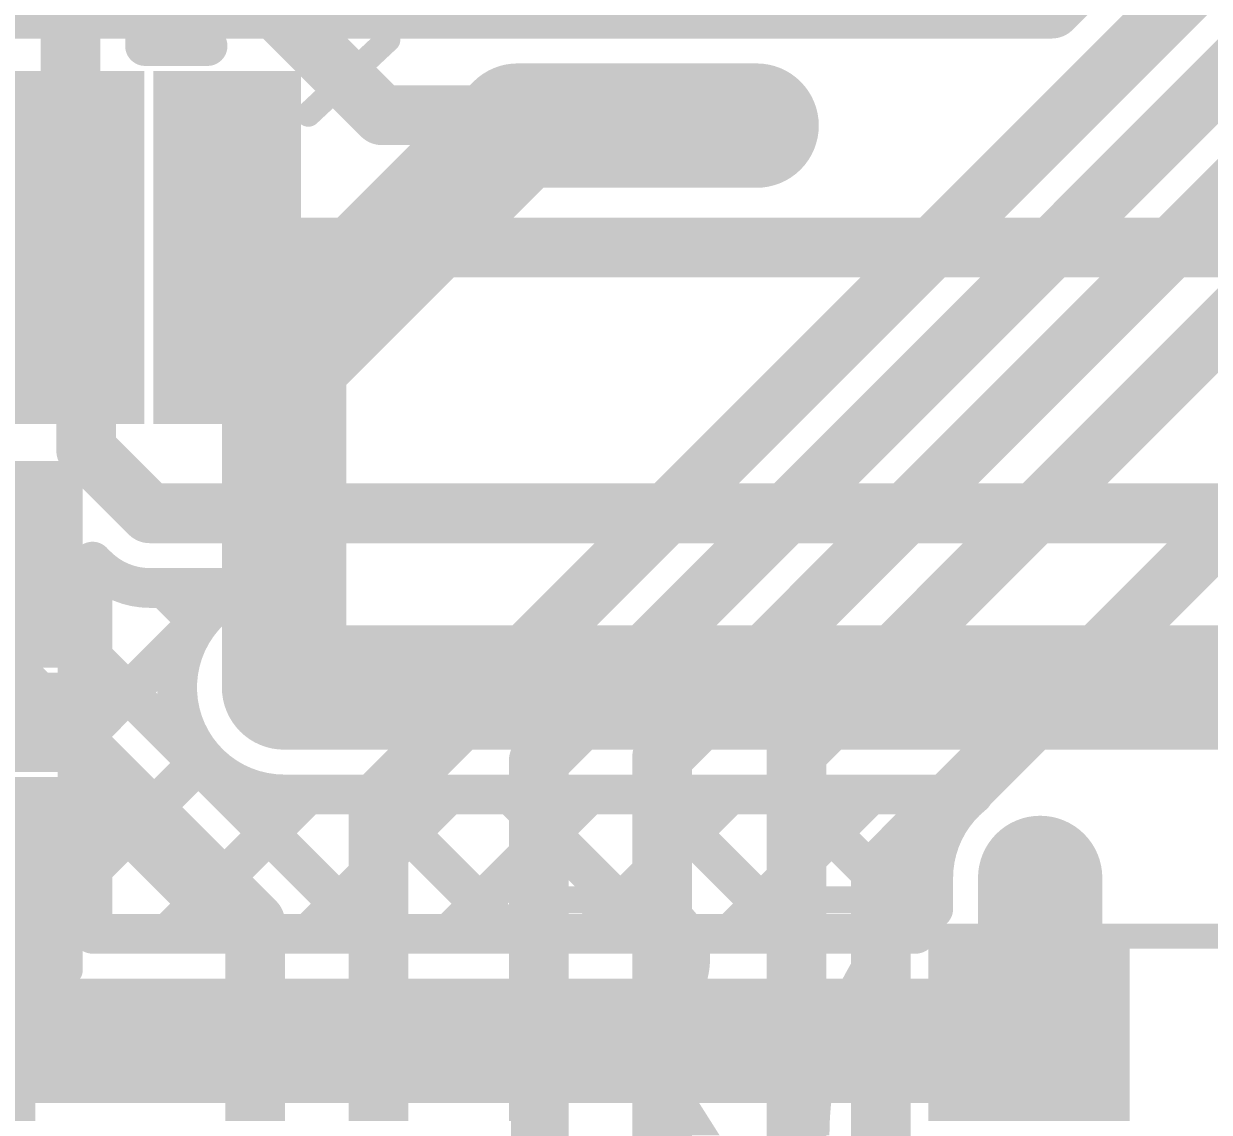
# Model space of a CAD drawing. Header units: millimetres. Extents: x -0.01 to 3.73, y -0.01 to 3.05.
# Drawn here: x 0.9017 to 1.14, y 2.0956 to 2.3144 of the extents above; entities that cross this region are included whole.
import ezdxf

# ---------------------------------------------------------------- set-up
doc = ezdxf.new("R2010")
doc.units = ezdxf.units.MM
doc.header["$MEASUREMENT"] = 0
for name, color, linetype in [('BottomLayer', 5, 'Continuous'), ('TopLayer', 1, 'Continuous'), ('TopOverlay', 2, 'Continuous'), ('TopPaste', 8, 'Continuous'), ('TopSolder', 216, 'Continuous'), ('ViaHoleLayer', 16, 'Continuous')]:
    doc.layers.add(name, color=color, linetype=linetype)
doc.styles.add('Arial', font='', dxfattribs={"height": 0.2})
doc.styles.get('Arial').set_extended_font_data('Arial')

# ---------------------------------------------------------------- blocks, each defined once
blk = doc.blocks.new('32_TQFP_17')
at = {"layer": 'TopLayer'}
for points in [[(0.08957, -0.13583), (0.08957, -0.19882), (0.06791, -0.19882), (0.06791, -0.13583)], [(0.12106, -0.13583), (0.12106, -0.19882), (0.09941, -0.19882), (0.09941, -0.13583)]]:
    blk.add_hatch(color=1, dxfattribs=at).paths.add_polyline_path(points)
at = {"layer": 'TopPaste'}
for points in [[(0.08957, -0.13583), (0.08957, -0.19882), (0.06791, -0.19882), (0.06791, -0.13583)], [(0.12106, -0.13583), (0.12106, -0.19882), (0.09941, -0.19882), (0.09941, -0.13583)]]:
    blk.add_hatch(color=8, dxfattribs=at).paths.add_polyline_path(points)
at = {"layer": 'TopSolder'}
for points in [[(0.13183, -0.09541), (0.20282, -0.09541), (0.20282, -0.12506), (0.13183, -0.12506)], [(0.09357, -0.13183), (0.09357, -0.20282), (0.06391, -0.20282), (0.06391, -0.13183)], [(0.12506, -0.13183), (0.12506, -0.20282), (0.09541, -0.20282), (0.09541, -0.13183)]]:
    blk.add_hatch(color=216, dxfattribs=at).paths.add_polyline_path(points)
at = {"layer": 'TopOverlay', "const_width": 0.005}
blk.add_lwpolyline([(0.12656, -0.14056), (0.14256, -0.12556)], dxfattribs=at)
at = {"layer": 'TopOverlay', "const_width": 0.0025}
for points in [[(0.14131, -0.12556, 1), (0.14381, -0.12556, 1)], [(0.12531, -0.14056, 1), (0.12781, -0.14056, 1)]]:
    blk.add_lwpolyline(points, format="xyb", close=True, dxfattribs=at)
blk = doc.blocks.new('S______B______53')
at = {"layer": 'TopLayer'}
for points in [[(-0.045, -0.0175), (-0.045, 0.0175), (-0.015, 0.0175), (-0.015, -0.0175)], [(0.015, -0.0175), (0.015, 0.0175), (0.045, 0.0175), (0.045, -0.0175)]]:
    blk.add_hatch(color=1, dxfattribs=at).paths.add_polyline_path(points)
at = {"layer": 'TopPaste'}
for points in [[(-0.045, -0.0175), (-0.045, 0.0175), (-0.015, 0.0175), (-0.015, -0.0175)], [(0.015, -0.0175), (0.015, 0.0175), (0.045, 0.0175), (0.045, -0.0175)]]:
    blk.add_hatch(color=8, dxfattribs=at).paths.add_polyline_path(points)
at = {"layer": 'TopSolder'}
for points in [[(-0.049, -0.0215), (-0.049, 0.0215), (-0.011, 0.0215), (-0.011, -0.0215)], [(0.011, -0.0215), (0.011, 0.0215), (0.049, 0.0215), (0.049, -0.0215)]]:
    blk.add_hatch(color=216, dxfattribs=at).paths.add_polyline_path(points)
at = {"layer": 'TopOverlay', "const_width": 0.005}
for points in [[(-0.05, 0.022), (0.05, 0.022)], [(-0.05, 0.022), (-0.05, -0.022)], [(0.05, 0.022), (0.05, -0.022)], [(-0.05, -0.022), (0.05, -0.022)]]:
    blk.add_lwpolyline(points, dxfattribs=at)
at = {"layer": 'TopOverlay', "const_width": 0.0025}
for points in [[(-0.05125, 0.022, 1), (-0.04875, 0.022, 1)], [(-0.05125, 0.022, 1), (-0.04875, 0.022, 1)], [(0.04875, 0.022, 1), (0.05125, 0.022, 1)], [(0.04875, 0.022, 1), (0.05125, 0.022, 1)], [(-0.05125, -0.022, 1), (-0.04875, -0.022, 1)], [(-0.05125, -0.022, 1), (-0.04875, -0.022, 1)], [(0.04875, -0.022, 1), (0.05125, -0.022, 1)], [(0.04875, -0.022, 1), (0.05125, -0.022, 1)]]:
    blk.add_lwpolyline(points, format="xyb", close=True, dxfattribs=at)
blk = doc.blocks.new('R__0603_102')
at = {"layer": 'TopLayer'}
for points in [[(-0.015, 0.0175), (-0.015, -0.0175), (-0.045, -0.0175), (-0.045, 0.0175)], [(0.045, 0.0175), (0.045, -0.0175), (0.015, -0.0175), (0.015, 0.0175)]]:
    blk.add_hatch(color=1, dxfattribs=at).paths.add_polyline_path(points)
at = {"layer": 'TopPaste'}
for points in [[(-0.015, 0.0175), (-0.015, -0.0175), (-0.045, -0.0175), (-0.045, 0.0175)], [(0.045, 0.0175), (0.045, -0.0175), (0.015, -0.0175), (0.015, 0.0175)]]:
    blk.add_hatch(color=8, dxfattribs=at).paths.add_polyline_path(points)
at = {"layer": 'TopSolder'}
for points in [[(-0.011, 0.0215), (-0.011, -0.0215), (-0.049, -0.0215), (-0.049, 0.0215)], [(0.049, 0.0215), (0.049, -0.0215), (0.011, -0.0215), (0.011, 0.0215)]]:
    blk.add_hatch(color=216, dxfattribs=at).paths.add_polyline_path(points)
at = {"layer": 'TopOverlay', "const_width": 0.005}
for points in [[(0.049, 0.021), (-0.049, 0.021)], [(-0.049, 0.021), (-0.049, -0.021)], [(0.049, 0.021), (0.049, -0.021)], [(0.049, -0.021), (-0.049, -0.021)]]:
    blk.add_lwpolyline(points, dxfattribs=at)
at = {"layer": 'TopOverlay', "const_width": 0.0025}
for points in [[(-0.05025, 0.021, 1), (-0.04775, 0.021, 1)], [(-0.05025, 0.021, 1), (-0.04775, 0.021, 1)], [(0.04775, 0.021, 1), (0.05025, 0.021, 1)], [(0.04775, 0.021, 1), (0.05025, 0.021, 1)], [(-0.05025, -0.021, 1), (-0.04775, -0.021, 1)], [(-0.05025, -0.021, 1), (-0.04775, -0.021, 1)], [(0.04775, -0.021, 1), (0.05025, -0.021, 1)], [(0.04775, -0.021, 1), (0.05025, -0.021, 1)]]:
    blk.add_lwpolyline(points, format="xyb", close=True, dxfattribs=at)

msp = doc.modelspace()

# ---------------------------------------------------------------- hatches: boundary and pattern name
at = {"layer": 'BottomLayer'}
h = msp.add_hatch(color=5, dxfattribs=at)
edge = h.paths.add_edge_path()
edge.add_arc((1.049, 2.29393), 0.01181, 0, 360)
h = msp.add_hatch(color=5, dxfattribs=at)
edge = h.paths.add_edge_path()
edge.add_arc((0.954, 2.181), 0.01181, 0, 360)
h = msp.add_hatch(color=5, dxfattribs=at)
edge = h.paths.add_edge_path()
edge.add_arc((0.893, 2.145), 0.01181, 0, 360)
h = msp.add_hatch(color=5, dxfattribs=at)
edge = h.paths.add_edge_path()
edge.add_arc((1.106, 2.14272), 0.01181, 0, 360)
at = {"layer": 'TopLayer'}
h = msp.add_hatch(color=1, dxfattribs=at)
edge = h.paths.add_edge_path()
edge.add_arc((1.049, 2.29393), 0.01181, 0, 360)
h = msp.add_hatch(color=1, dxfattribs=at)
edge = h.paths.add_edge_path()
edge.add_arc((0.954, 2.181), 0.01181, 0, 360)
h = msp.add_hatch(color=1, dxfattribs=at)
edge = h.paths.add_edge_path()
edge.add_arc((0.893, 2.145), 0.01181, 0, 360)
h = msp.add_hatch(color=1, dxfattribs=at)
edge = h.paths.add_edge_path()
edge.add_arc((1.106, 2.14272), 0.01181, 0, 360)
at = {"layer": 'ViaHoleLayer'}
h = msp.add_hatch(color=16, dxfattribs=at)
edge = h.paths.add_edge_path()
edge.add_arc((1.049, 2.29393), 0.00591, 0, 360)
h = msp.add_hatch(color=16, dxfattribs=at)
edge = h.paths.add_edge_path()
edge.add_arc((0.954, 2.181), 0.00591, 0, 360)
h = msp.add_hatch(color=16, dxfattribs=at)
edge = h.paths.add_edge_path()
edge.add_arc((1.106, 2.14272), 0.00591, 0, 360)

# ---------------------------------------------------------------- linework, layer by layer
at = {"layer": 'BottomLayer'}
for points, const_width in [([(1.1083, 2.31743), (1.28288, 2.492)], 0.012), ([(0.973, 2.15808), (1.26392, 2.449)], 0.012), ([(1.00519, 2.16623), (1.25896, 2.42)], 0.012), ([(1.03, 2.167), (1.199, 2.336)], 0.012), ([(0.81657, 2.31743), (1.1083, 2.31743)], 0.012), ([(1.057, 2.168), (1.192, 2.303)], 0.012), ([(0.954, 2.247), (1.00093, 2.29393)], 0.025), ([(1.00093, 2.29393), (1.049, 2.29393)], 0.025), ([(0.81657, 2.26543), (0.94819, 2.13381)], 0.012), ([(0.954, 2.181), (0.954, 2.247)], 0.025), ([(1.074, 2.144), (1.177, 2.247)], 0.012), ([(1.057, 1.81), (1.057, 2.168)], 0.012), ([(1.00519, 2.06), (1.00519, 2.16623)], 0.012), ([(1.03, 1.961), (1.03, 2.167)], 0.012), ([(0.973, 2.06), (0.973, 2.15808)], 0.012), ([(1.106, 2.078), (1.106, 2.14272)], 0.025), ([(1.074, 2.049), (1.074, 2.144)], 0.012), ([(0.94819, 1.96181), (0.94819, 2.13381)], 0.012)]:
    msp.add_lwpolyline(points, dxfattribs=dict(at, const_width=const_width))
for points, const_width in [([(1.1053, 2.31743, 1), (1.1113, 2.31743, 1)], 0.006), ([(1.1053, 2.31743, 1), (1.1113, 2.31743, 1)], 0.006), ([(0.99468, 2.29393, 1), (1.00718, 2.29393, 1)], 0.0125), ([(0.99468, 2.29393, 1), (1.00718, 2.29393, 1)], 0.0125), ([(1.04275, 2.29393, 1), (1.05525, 2.29393, 1)], 0.0125), ([(0.94775, 2.247, 1), (0.96025, 2.247, 1)], 0.0125), ([(0.94775, 2.247, 1), (0.96025, 2.247, 1)], 0.0125), ([(0.94775, 2.181, 1), (0.96025, 2.181, 1)], 0.0125), ([(1.054, 2.168, 1), (1.06, 2.168, 1)], 0.006), ([(1.054, 2.168, 1), (1.06, 2.168, 1)], 0.006), ([(1.00219, 2.16623, 1), (1.00819, 2.16623, 1)], 0.006), ([(1.00219, 2.16623, 1), (1.00819, 2.16623, 1)], 0.006), ([(1.027, 2.167, 1), (1.033, 2.167, 1)], 0.006), ([(1.027, 2.167, 1), (1.033, 2.167, 1)], 0.006), ([(0.97, 2.15808, 1), (0.976, 2.15808, 1)], 0.006), ([(0.97, 2.15808, 1), (0.976, 2.15808, 1)], 0.006), ([(1.09975, 2.14272, 1), (1.11225, 2.14272, 1)], 0.0125), ([(1.071, 2.144, 1), (1.077, 2.144, 1)], 0.006), ([(1.071, 2.144, 1), (1.077, 2.144, 1)], 0.006), ([(0.94519, 2.13381, 1), (0.95119, 2.13381, 1)], 0.006), ([(0.94519, 2.13381, 1), (0.95119, 2.13381, 1)], 0.006)]:
    msp.add_lwpolyline(points, format="xyb", close=True, dxfattribs=dict(at, const_width=const_width))
at = {"layer": 'TopLayer'}
for points, const_width in [([(0.95, 2.3197), (0.95, 2.35801)], 0.012), ([(0.91106, 2.26943), (0.91106, 2.32394)], 0.012), ([(0.92606, 2.30993), (0.92606, 2.32394)], 0.008), ([(0.95, 2.3197), (0.9737, 2.296)], 0.012), ([(0.92606, 2.31796), (0.9341, 2.30993)], 0.008), ([(0.92606, 2.30993), (0.93089, 2.30993)], 0.008), ([(0.92606, 2.30993), (0.93089, 2.30993)], 0.008), ([(0.93089, 2.30993), (0.93862, 2.30993)], 0.008), ([(0.9737, 2.296), (1.04693, 2.296)], 0.012), ([(1.04693, 2.296), (1.049, 2.29393)], 0.012), ([(0.91106, 2.26943), (0.9142, 2.26629)], 0.012), ([(0.94256, 2.26943), (1.15457, 2.26943)], 0.012), ([(0.9142, 2.2288), (0.9142, 2.26629)], 0.012), ([(0.9142, 2.2288), (0.927, 2.216)], 0.012), ([(0.927, 2.216), (1.235, 2.216)], 0.012), ([(0.9155, 2.18), (0.9155, 2.20629)], 0.008), ([(0.9155, 2.20115), (0.9182, 2.20385)], 0.008), ([(0.927, 2.201), (0.94611, 2.201)], 0.008), ([(0.92989, 2.201), (0.93688, 2.19401)], 0.008), ([(0.93963, 2.19699), (0.94364, 2.201)], 0.008), ([(0.91064, 2.168), (0.93801, 2.19537)], 0.008), ([(0.954, 2.181), (1.206, 2.181)], 0.025), ([(0.9155, 2.1871), (0.9711, 2.1315)], 0.008), ([(0.8655, 2.18), (0.9155, 2.18)], 0.008), ([(0.89432, 2.18), (0.90632, 2.168)], 0.008), ([(0.8655, 2.168), (0.9155, 2.168)], 0.008), ([(0.9155, 2.1315), (0.9155, 2.168)], 0.008), ([(0.9155, 2.14458), (0.93779, 2.16687)], 0.008), ([(0.9155, 2.15882), (0.94282, 2.1315)], 0.008), ([(0.93071, 2.1315), (0.95871, 2.1595)], 0.008), ([(0.954, 2.1595), (1.09255, 2.1595)], 0.008), ([(0.95899, 2.1315), (0.98699, 2.1595)], 0.008), ([(0.97139, 2.1595), (0.99939, 2.1315)], 0.008), ([(0.98728, 2.1315), (1.01528, 2.1595)], 0.008), ([(0.99967, 2.1595), (1.02767, 2.1315)], 0.008), ([(1.01556, 2.1315), (1.04356, 2.1595)], 0.008), ([(1.02796, 2.1595), (1.05596, 2.1315)], 0.008), ([(1.04384, 2.1315), (1.07184, 2.1595)], 0.008), ([(1.05624, 2.1595), (1.081, 2.13474)], 0.008), ([(1.08452, 2.1595), (1.08863, 2.15539)], 0.008), ([(1.106, 2.1135), (1.106, 2.14272)], 0.025), ([(1.07213, 2.1315), (1.08453, 2.1439)], 0.008), ([(1.0845, 2.1365), (1.0845, 2.14272)], 0.008), ([(1.081, 2.1365), (1.0845, 2.1365)], 0.008), ([(1.081, 2.1315), (1.081, 2.1365)], 0.008), ([(0.9155, 2.1315), (1.081, 2.1315)], 0.008), ([(1.1025, 2.11), (1.106, 2.1135)], 0.025), ([(0.60828, 2.11), (1.1025, 2.11)], 0.025)]:
    msp.add_lwpolyline(points, dxfattribs=dict(at, const_width=const_width))
for points, const_width in [([(0.947, 2.3197, 1), (0.953, 2.3197, 1)], 0.006), ([(0.947, 2.3197, 1), (0.953, 2.3197, 1)], 0.006), ([(0.92406, 2.31796, 1), (0.92806, 2.31796, 1)], 0.004), ([(0.92406, 2.30993, 1), (0.92806, 2.30993, 1)], 0.004), ([(0.92406, 2.30993, 1), (0.92806, 2.30993, 1)], 0.004), ([(0.92406, 2.30993, 1), (0.92806, 2.30993, 1)], 0.004), ([(0.92889, 2.30993, 1), (0.93289, 2.30993, 1)], 0.004), ([(0.92889, 2.30993, 1), (0.93289, 2.30993, 1)], 0.004), ([(0.92889, 2.30993, 1), (0.93289, 2.30993, 1)], 0.004), ([(0.9321, 2.30993, 1), (0.9361, 2.30993, 1)], 0.004), ([(0.93662, 2.30993, 1), (0.94062, 2.30993, 1)], 0.004), ([(0.93662, 2.30993, 1), (0.94062, 2.30993, 1)], 0.004), ([(0.93662, 2.30993, 1), (0.94062, 2.30993, 1)], 0.004), ([(0.9707, 2.296, 1), (0.9767, 2.296, 1)], 0.006), ([(0.9707, 2.296, 1), (0.9767, 2.296, 1)], 0.006), ([(1.04393, 2.296, 1), (1.04993, 2.296, 1)], 0.006), ([(1.04393, 2.296, 1), (1.04993, 2.296, 1)], 0.006), ([(1.046, 2.29393, 1), (1.052, 2.29393, 1)], 0.006), ([(0.90806, 2.26943, 1), (0.91406, 2.26943, 1)], 0.006), ([(0.90806, 2.26943, 1), (0.91406, 2.26943, 1)], 0.006), ([(0.93956, 2.26943, 1), (0.94556, 2.26943, 1)], 0.006), ([(0.9112, 2.26629, 1), (0.9172, 2.26629, 1)], 0.006), ([(0.9112, 2.26629, 1), (0.9172, 2.26629, 1)], 0.006), ([(0.9112, 2.2288, 1), (0.9172, 2.2288, 1)], 0.006), ([(0.9112, 2.2288, 1), (0.9172, 2.2288, 1)], 0.006), ([(0.924, 2.216, 1), (0.93, 2.216, 1)], 0.006), ([(0.924, 2.216, 1), (0.93, 2.216, 1)], 0.006), ([(0.9135, 2.20629, 1), (0.9175, 2.20629, 1)], 0.004), ([(0.91439, 2.20539, 1), (0.91839, 2.20539, 1)], 0.004), ([(0.9144, 2.20539, 1), (0.9184, 2.20539, 1)], 0.004), ([(0.9162, 2.20385, 1), (0.9202, 2.20385, 1)], 0.004), ([(0.9135, 2.20115, 1), (0.9175, 2.20115, 1)], 0.004), ([(0.925, 2.201, 1), (0.929, 2.201, 1)], 0.004), ([(0.925, 2.201, 1), (0.929, 2.201, 1)], 0.004), ([(0.925, 2.201, 1), (0.929, 2.201, 1)], 0.004), ([(0.92789, 2.201, 1), (0.93189, 2.201, 1)], 0.004), ([(0.94164, 2.201, 1), (0.94564, 2.201, 1)], 0.004), ([(0.94411, 2.201, 1), (0.94811, 2.201, 1)], 0.004), ([(0.94411, 2.201, 1), (0.94811, 2.201, 1)], 0.004), ([(0.93763, 2.19699, 1), (0.94163, 2.19699, 1)], 0.004), ([(0.93488, 2.19401, 1), (0.93888, 2.19401, 1)], 0.004), ([(0.93601, 2.19537, 1), (0.94001, 2.19537, 1)], 0.004), ([(0.94775, 2.181, 1), (0.96025, 2.181, 1)], 0.0125), ([(0.9135, 2.1871, 1), (0.9175, 2.1871, 1)], 0.004), ([(0.9135, 2.18, 1), (0.9175, 2.18, 1)], 0.004), ([(0.9135, 2.18, 1), (0.9175, 2.18, 1)], 0.004), ([(0.90432, 2.168, 1), (0.90832, 2.168, 1)], 0.004), ([(0.90864, 2.168, 1), (0.91264, 2.168, 1)], 0.004), ([(0.9135, 2.168, 1), (0.9175, 2.168, 1)], 0.004), ([(0.9135, 2.168, 1), (0.9175, 2.168, 1)], 0.004), ([(0.93579, 2.16687, 1), (0.93979, 2.16687, 1)], 0.004), ([(0.9135, 2.15882, 1), (0.9175, 2.15882, 1)], 0.004), ([(0.952, 2.1595, 1), (0.956, 2.1595, 1)], 0.004), ([(0.952, 2.1595, 1), (0.956, 2.1595, 1)], 0.004), ([(0.95671, 2.1595, 1), (0.96071, 2.1595, 1)], 0.004), ([(0.96939, 2.1595, 1), (0.97339, 2.1595, 1)], 0.004), ([(0.98499, 2.1595, 1), (0.98899, 2.1595, 1)], 0.004), ([(0.99767, 2.1595, 1), (1.00167, 2.1595, 1)], 0.004), ([(1.01328, 2.1595, 1), (1.01728, 2.1595, 1)], 0.004), ([(1.02596, 2.1595, 1), (1.02996, 2.1595, 1)], 0.004), ([(1.04156, 2.1595, 1), (1.04556, 2.1595, 1)], 0.004), ([(1.05424, 2.1595, 1), (1.05824, 2.1595, 1)], 0.004), ([(1.06984, 2.1595, 1), (1.07384, 2.1595, 1)], 0.004), ([(1.08252, 2.1595, 1), (1.08652, 2.1595, 1)], 0.004), ([(1.09055, 2.1595, 1), (1.09455, 2.1595, 1)], 0.004), ([(1.09055, 2.1595, 1), (1.09455, 2.1595, 1)], 0.004), ([(1.08663, 2.15539, 1), (1.09063, 2.15539, 1)], 0.004), ([(1.09975, 2.14272, 1), (1.11225, 2.14272, 1)], 0.0125), ([(0.9135, 2.14458, 1), (0.9175, 2.14458, 1)], 0.004), ([(1.08253, 2.1439, 1), (1.08653, 2.1439, 1)], 0.004), ([(1.0825, 2.14272, 1), (1.0865, 2.14272, 1)], 0.004), ([(1.0825, 2.14272, 1), (1.0865, 2.14272, 1)], 0.004), ([(1.079, 2.1365, 1), (1.083, 2.1365, 1)], 0.004), ([(1.079, 2.1365, 1), (1.083, 2.1365, 1)], 0.004), ([(1.0825, 2.1365, 1), (1.0865, 2.1365, 1)], 0.004), ([(1.0825, 2.1365, 1), (1.0865, 2.1365, 1)], 0.004), ([(1.079, 2.13474, 1), (1.083, 2.13474, 1)], 0.004), ([(0.9135, 2.1315, 1), (0.9175, 2.1315, 1)], 0.004), ([(0.9135, 2.1315, 1), (0.9175, 2.1315, 1)], 0.004), ([(0.92871, 2.1315, 1), (0.93271, 2.1315, 1)], 0.004), ([(0.94082, 2.1315, 1), (0.94482, 2.1315, 1)], 0.004), ([(0.95699, 2.1315, 1), (0.96099, 2.1315, 1)], 0.004), ([(0.9691, 2.1315, 1), (0.9731, 2.1315, 1)], 0.004), ([(0.98528, 2.1315, 1), (0.98928, 2.1315, 1)], 0.004), ([(0.99739, 2.1315, 1), (1.00139, 2.1315, 1)], 0.004), ([(1.01356, 2.1315, 1), (1.01756, 2.1315, 1)], 0.004), ([(1.02567, 2.1315, 1), (1.02967, 2.1315, 1)], 0.004), ([(1.04184, 2.1315, 1), (1.04584, 2.1315, 1)], 0.004), ([(1.05396, 2.1315, 1), (1.05796, 2.1315, 1)], 0.004), ([(1.07013, 2.1315, 1), (1.07413, 2.1315, 1)], 0.004), ([(1.079, 2.1315, 1), (1.083, 2.1315, 1)], 0.004), ([(1.079, 2.1315, 1), (1.083, 2.1315, 1)], 0.004), ([(1.09975, 2.1135, 1), (1.11225, 2.1135, 1)], 0.0125), ([(1.09975, 2.1135, 1), (1.11225, 2.1135, 1)], 0.0125), ([(1.09625, 2.11, 1), (1.10875, 2.11, 1)], 0.0125), ([(1.09625, 2.11, 1), (1.10875, 2.11, 1)], 0.0125)]:
    msp.add_lwpolyline(points, format="xyb", close=True, dxfattribs=dict(at, const_width=const_width))
at = {"layer": 'TopLayer', "const_width": 0.008}
for points in [[(0.93862, 2.30993, -0.179154), (0.935, 2.3197)], [(0.93862, 2.30993, -0.179154), (0.935, 2.3197)], [(0.927, 2.201, -0.198912), (0.91639, 2.20539)], [(0.927, 2.201, -0.198764), (0.9164, 2.20539)], [(0.954, 2.1595, -0.827795), (0.94611, 2.201)], [(1.0845, 2.14272, -0.227582), (1.09255, 2.1595)]]:
    msp.add_lwpolyline(points, format="xyb", dxfattribs=at)

# ---------------------------------------------------------------- block references
msp.add_blockref('32_TQFP_17', (0.83232, 2.43676))
for name, p, rotation in [('S______B______53', (0.889, 2.174), 90), ('R__0603_102', (1.135, 2.11), 180)]:
    msp.add_blockref(name, p, dxfattribs=dict(rotation=rotation))

# ---------------------------------------------------------------- texts
at = {"layer": 'TopOverlay', "style": 'Arial'}
msp.add_text('SB6', height=0.05, rotation=90, dxfattribs=at).set_placement((0.90401, 2.03506))
msp.add_text('R7', height=0.05, dxfattribs=at).set_placement((0.99435, 2.09101))

doc.saveas('drawing.dxf')
